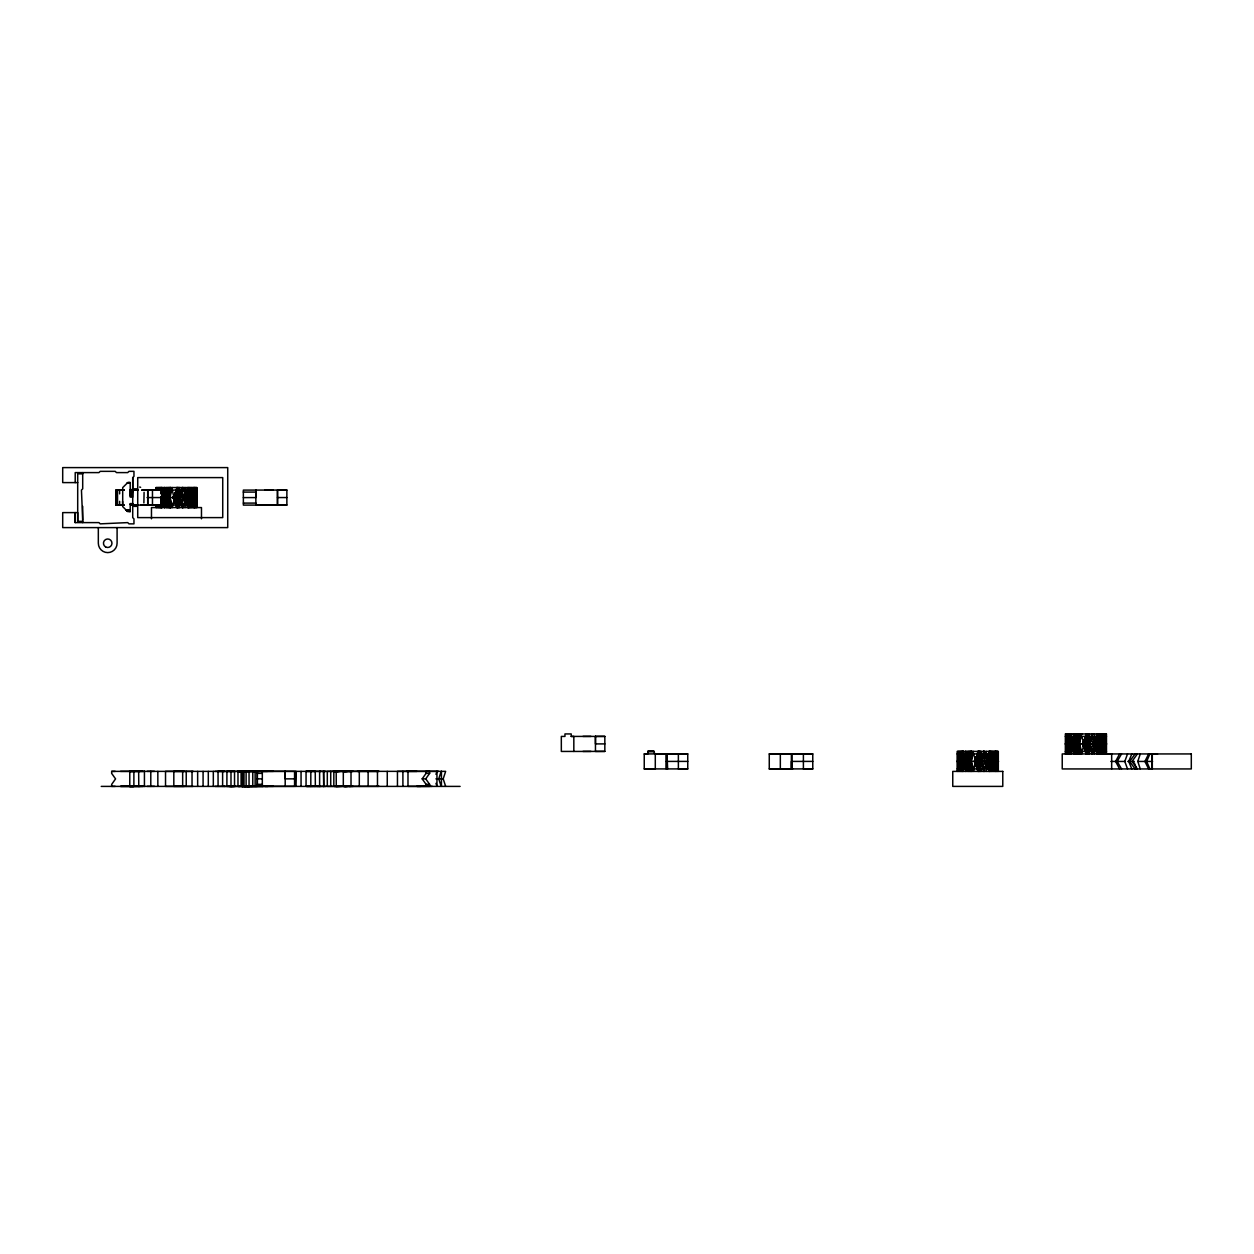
<?xml version="1.0" encoding="UTF-8"?>
<svg xmlns="http://www.w3.org/2000/svg" width="1254" height="1254" viewBox="0 0 1254 1254"><rect width="100%" height="100%" fill="white"/><g stroke="black" fill="none" stroke-linecap="round" stroke-linejoin="round"><path stroke-width="1.5" d="M75.209 522.604L75.209 512.604L75.209 522.604L98.956 522.604L100.21 523.858L127.72 522.604L128.958 523.858L133.959 523.858L133.959 518.858L132.72 517.604L132.72 506.35L137.721 506.35L137.721 517.604L222.726 517.604L222.726 477.602L137.721 477.602L137.721 488.841L132.72 488.841L132.72 477.602L133.959 476.348L133.959 471.347L128.958 471.347L127.72 472.601L116.465 472.601L115.211 471.347L100.21 471.347L98.956 472.601L75.209 472.601L75.209 482.602M82.701 521.351L77.701 521.351L77.701 512.604L62.7 512.604L62.7 527.605L227.726 527.605L227.726 467.601L62.7 467.601L62.7 482.602L77.701 482.602M82.701 520.096L81.447 490.095L82.701 488.841L82.701 472.601M115.196 771.382L111.669 771.382L111.653 773.389L115.556 778.891L111.669 784.393L111.669 786.399L115.211 786.383M130.212 489.593L132.72 489.593L132.72 505.096L147.721 505.096L147.721 490.095L142.094 490.095L147.956 490.063M257.321 771.382L257.321 786.352L257.321 771.351L252.775 771.398L252.775 786.383M438.508 771.351L407.989 771.382L407.989 786.383L429.683 786.352L429.62 784.346L425.733 778.859L422.19 778.859L426.094 784.361L426.094 786.352M666.36 753.905L666.36 768.906L666.36 753.905L655.293 753.92L655.293 768.921M678.367 753.936L687.741 753.905L687.756 768.906L678.383 768.937L678.367 753.905L666.987 753.905L667.645 768.906M792.669 768.906L791.384 768.921L791.384 761.413L812.764 761.397L812.78 768.906L769.266 768.921L769.266 753.92L792.653 753.905M243.354 492.101L243.354 490.095L286.868 490.063L286.868 505.064L243.37 505.111L243.354 492.101L255.863 492.085L255.863 490.095L255.863 505.096L286.868 505.064M185.012 487.555L185.012 507.572M196.032 507.572L196.032 487.555M997.322 771.398L997.322 751.397M1094.444 753.936L1094.444 733.935M1105.464 753.936L1105.464 733.935M195.53 487.555L195.53 507.572M996.836 751.397L996.836 771.398M1104.978 733.935L1104.978 753.936M994.751 767.025L995.049 751.397M1102.893 749.563L1103.238 736.427L1103.802 753.936L1101.184 743.935L1103.504 736.427L1101.012 743.935L1103.206 751.444L1100.808 743.935L1102.36 738.308L1102.282 749.563L1100.808 743.935L1103.238 733.935M192.583 491.944L192.583 503.183M993.889 755.77L993.889 767.025M1102.031 738.308L1102.031 749.563L1100.385 743.935L1102.031 738.308L1101.968 749.563M195.06 487.555L194.636 507.572M196.533 507.572L196.533 487.555M957.711 751.397L957.711 771.398M996.35 751.397L995.942 771.398M997.823 771.398L997.823 751.397M1065.853 733.935L1065.853 753.936M1104.508 733.935L1104.084 753.936M1105.965 753.936L1105.965 733.935M193.79 507.572L194.072 487.555M1103.206 753.936L1103.802 733.935M1152.301 768.937L1152.301 753.936M194.605 487.555L194.182 505.064L193.759 487.555M995.911 751.397L995.488 768.906L995.08 753.905M1104.084 733.935L1103.63 751.444L1101.184 743.935L1103.802 736.427L1103.504 733.935M958.401 751.397L958.401 771.398M995.362 751.397L995.08 768.906L994.751 755.77M197.035 507.572L197.035 487.555L155.904 487.555L155.904 490.063M957.194 771.398L957.194 751.397L998.325 751.397L998.325 771.398M1065.351 753.936L1065.351 733.935L1106.483 733.935L1106.483 753.936M193.79 490.063L193.461 503.183L193.116 491.944L191.564 497.556L193.21 503.183L193.367 491.944L193.79 505.064M1102.799 738.308L1102.799 749.563M959.075 751.397L959.075 771.398M994.061 755.77L994.061 767.025M1067.217 733.935L1067.217 753.936M1101.796 738.308L1101.686 749.563M959.702 751.397L959.702 771.398M1067.859 733.935L1067.859 753.936M195.06 507.572L195.06 490.063M996.35 771.398L996.35 753.905M1104.508 753.936L1104.508 736.427M257.321 784.361L262.321 784.346L262.321 786.383L262.321 771.351L294.565 771.351L294.58 786.352L242.351 786.399L242.304 771.398L248.261 771.398M960.298 751.397L960.298 771.398M1068.439 733.935L1068.439 753.936M195.53 505.064L195.53 490.063M996.836 768.906L996.836 753.905M1104.978 751.444L1104.978 736.427M960.846 751.397L960.846 771.398M1068.988 733.935L1068.988 753.936M196.032 505.064L196.032 490.063M961.332 751.397L961.332 771.398M997.322 768.906L997.322 753.905M1069.49 733.935L1069.49 753.936M1105.464 751.444L1105.464 736.427M961.787 751.397L961.787 771.398M1069.928 733.935L1069.928 753.936M196.533 505.064L196.533 490.063M957.711 768.906L957.711 753.905M962.179 751.397L962.179 771.398M997.823 768.906L997.823 753.905M1065.853 751.444L1065.853 736.427M1070.336 733.935L1070.336 753.936M1105.965 751.444L1105.965 736.427M1111.671 768.937L1111.671 753.936M1151.783 768.937L1151.783 753.936M962.523 751.397L961.724 761.397L962.523 771.398M1070.681 733.935L1069.866 743.935L1070.681 753.936M196.235 501.318L196.235 493.81M958.401 753.905L957.57 761.397L958.401 768.906M997.541 765.159L997.541 757.651M1105.479 749.563L1105.887 745.817M161.092 493.81L161.515 487.555M962.806 771.398L961.959 761.397L962.806 751.397M1070.963 733.935L1070.101 743.935L1070.963 753.936M959.075 753.905L958.181 761.397L959.075 768.906M1067.217 736.427L1066.558 751.444L1065.728 743.935L1066.558 736.427L1067.217 751.444M161.75 507.572L161.75 487.555L161.515 493.81L161.938 490.063L161.296 493.81L161.75 490.063L143.222 490.079M963.041 771.398L961.959 761.397L963.041 751.397M1071.198 733.935L1070.289 743.935L1071.198 753.936M963.229 753.905L962.273 761.397L963.354 771.398L962.351 761.397L963.448 751.397M959.702 753.905L958.746 761.397L959.702 768.906M1067.859 736.427L1066.903 743.935L1067.859 751.444M162.064 490.063L161.562 493.81L162.158 487.555M960.298 753.905L959.294 761.397L960.298 768.906M1068.439 736.427L1067.436 743.935L1068.439 751.444M1071.606 733.935L1070.508 743.935L1071.496 753.936L1070.508 743.935L1071.371 736.427L1070.289 743.935L1071.371 751.444M960.846 753.905L959.812 761.397L960.846 768.906M1068.988 736.427L1067.953 743.935L1068.988 751.444M961.332 753.905L960.282 761.397L961.332 768.906M1069.49 736.427L1068.424 743.935L1069.49 751.444M961.787 753.905L960.705 761.397L961.787 768.906M1069.928 736.427L1068.863 743.935L1069.928 751.444M1071.371 733.935L1070.43 743.935L1071.496 751.444L1065.351 751.444M161.39 493.81L161.938 490.063M962.179 753.905L961.097 761.397L962.179 768.906M962.523 753.905L961.426 761.397L962.523 768.906M962.806 753.905L961.724 761.397L962.806 768.906M963.041 768.906L962.147 761.397L963.041 753.905M1070.336 736.427L1069.239 743.935L1070.336 751.444M1070.681 736.427L1069.584 743.935L1070.681 751.444M1070.963 736.427L1069.866 743.935L1070.963 751.444M1071.198 736.427L1070.101 743.935L1071.198 751.444M1065.351 736.427L1071.606 736.427L1070.508 743.935L1071.496 751.444L1072.625 748.434M193.382 487.555L192.003 497.556L193.382 507.572M994.673 751.397L993.293 761.397L994.673 771.398M1102.83 733.935L1101.451 743.935L1102.83 753.936M143.881 502.948L144.085 492.305M181.83 503.183L185.012 490.063L197.035 490.063M982.728 768.906L986.302 751.397M1091.262 749.563L1094.444 736.427M172.284 507.572L176.563 490.063L173.177 497.556L176.736 507.572M973.574 771.398L975.267 761.397L978.904 753.905L978.904 751.397M1081.716 753.936L1086.011 733.935M164.446 507.572L160.935 497.556L164.305 490.063L162.581 497.556L164.305 505.064L160.935 497.556L164.446 490.063L164.258 487.555M965 764.407L963.433 768.906L962.273 761.397L965.549 753.905L963.887 761.397L965.737 771.398M1073.753 733.935L1072.029 743.935L1073.722 753.936M179.824 487.555L177.645 497.556L179.824 507.572M981.13 751.397L978.935 761.397L981.13 771.398M1089.271 733.935L1087.077 743.935L1089.271 753.936M1103.206 736.427L1101.012 743.935L1103.504 751.444M192.63 487.555L190.357 497.556L192.63 507.572M993.92 751.397L991.648 761.397L993.92 771.398M1102.062 733.935L1099.789 743.935L1102.062 753.936M1101.968 739.437L1100.604 743.935L1102.078 749.563L1102.203 738.308L1100.604 743.935L1102.423 749.939M191.909 487.555L189.605 497.556L191.909 507.572M993.199 751.397L990.895 761.397L993.199 771.398M1101.357 733.935L1099.037 743.935L1101.357 753.936M172.284 487.555L169.948 497.556L170.952 505.064L167.895 497.556L170.857 490.063L167.754 497.556L170.763 507.572M973.574 751.397L971.239 761.397L972.258 768.906L969.044 761.397L972.054 753.905L968.919 761.397L971.913 771.398M1072.531 742.431L1074.004 733.935M1081.716 733.935L1079.396 743.935L1080.399 751.444L1077.296 743.935L1080.305 736.427L1077.061 743.935L1080.07 753.936M191.251 487.555L188.899 497.556L191.251 507.572M992.541 751.397L990.19 761.397L992.541 771.398M1100.698 733.935L1098.347 743.935L1100.698 753.936M190.655 487.555L188.257 497.556L190.655 507.572M991.945 751.397L989.563 761.397L991.945 771.398M1100.087 733.935L1097.705 743.935L1100.087 753.936M163.381 494.562L164.823 487.555M193.288 491.568L191.36 497.556L192.928 503.183L193.038 491.944L191.36 497.556L193.288 503.559M964.201 759.908L966.113 751.397M994.579 755.394L992.666 761.397L994.218 767.025L994.124 755.77L992.666 761.397L994.579 767.401M190.106 487.555L187.692 497.556L190.106 507.572M991.397 751.397L988.983 761.397L991.397 771.398M1099.539 733.935L1097.125 743.935L1099.539 753.936M189.62 487.555L187.175 497.556L189.62 507.572M435.984 774.361L436.956 771.351L436.956 786.352L435.984 783.358M441.173 786.352L438.743 778.859L441.173 771.351M445.64 786.352L443.211 778.859L445.64 771.351L111.669 771.382M990.911 751.397L988.466 761.397L990.911 771.398M1099.053 733.935L1096.623 743.935L1099.053 753.936M189.182 487.555L186.721 497.556L189.182 507.572M990.472 751.397L988.011 761.397L990.472 771.398M1098.629 733.935L1096.168 743.935L1098.629 753.936M1140.262 768.937L1137.801 761.444L1140.262 753.936M164.556 487.555L163.208 494.562L164.823 490.063M182.676 507.572L182.676 505.064L178.805 497.556L180.451 493.057M188.805 487.555L186.329 497.556L188.805 507.572M194.37 487.555L191.893 497.556L194.182 507.572M965.846 751.397L963.997 759.908L966.113 753.905M990.096 751.397L987.619 761.397L990.096 771.398M995.66 751.397L993.184 761.397L995.66 771.398M1098.253 733.935L1095.777 743.935L1098.253 753.936M188.492 487.555L186 497.556L188.492 507.572M989.782 751.397L987.29 761.397L989.782 771.398M1097.673 733.935L1097.94 736.427L1095.432 743.935L1097.94 751.444L1097.673 753.936M188.022 487.555L185.717 497.556L188.241 505.064L185.498 497.556L188.022 490.063L185.31 497.556L187.881 505.064L185.184 497.556L187.708 487.555L185.31 497.556L188.241 507.572M989.531 751.397L987.008 761.397L989.531 771.398M989.328 751.397L986.788 761.397L989.328 771.398M1097.469 733.935L1094.93 743.935L1097.469 753.936M164.556 490.063L162.565 494.562L164.352 490.063M965.549 751.397L963.291 761.397L965.972 771.398M975.784 759.908L977.869 751.397M1097.125 753.936L1094.476 743.935L1097.14 733.935M162.142 507.572L161.217 499.437L162.064 505.064L163.71 500.565M194.37 490.063L191.737 497.556L194.37 507.572M195.06 505.064L194.605 490.063L192.003 497.556L194.636 505.064L194.182 490.063M995.66 753.905L993.027 761.397L995.488 771.398M996.35 768.906L995.911 753.905L993.293 761.397L995.942 768.906L995.488 753.905M1104.508 751.444L1104.053 736.427L1101.451 743.935L1103.802 751.444M965.737 753.905L963.072 761.397L965.737 768.906L962.868 761.397L965.643 753.905L962.226 761.397L965.549 768.906L962.868 761.397L965.737 753.905L963.072 761.397L965.846 768.906M1106.483 751.444L1073.69 751.444L1071.01 743.935L1073.894 736.427L1071.229 743.935L1074.004 753.936M1097.125 751.444L1094.538 743.935L1097.14 736.427M187.881 490.063L185.184 497.556L187.881 507.572M965.972 753.905L963.291 761.397L965.972 768.906L964.498 764.407M989.328 753.905L986.6 761.397L989.171 771.398M1097.469 736.427L1094.758 743.935L1097.313 753.936M188.241 490.063L185.498 497.556L188.022 505.064M989.531 753.905L986.788 761.397L989.531 768.906M194.636 490.063L191.893 497.556L194.37 505.064M995.942 753.905L993.184 761.397L995.942 768.906M1104.084 736.427L1101.325 743.935L1104.084 751.444L1103.63 736.427L1101.325 743.935L1104.084 751.444M1127.534 768.937L1124.775 761.444L1127.534 753.936M188.492 490.063L185.717 497.556L188.492 505.064M989.782 753.905L987.008 761.397L989.782 768.906M1106.483 736.427L1073.69 736.427L1071.01 743.935L1074.129 751.444M1074.004 736.427L1071.229 743.935L1074.004 751.444M1097.94 736.427L1095.15 743.935L1097.673 751.444L1094.93 743.935L1097.673 736.427L1095.15 743.935L1097.94 751.444M188.805 490.063L186 497.556L188.805 505.064M990.096 753.905L987.29 761.397L990.096 768.906M1098.253 736.427L1095.432 743.935L1098.253 751.444M189.182 490.063L186.329 497.556L189.182 505.064M990.472 753.905L987.619 761.397L990.472 768.906M1098.629 736.427L1095.777 743.935L1098.629 751.444M189.62 490.063L186.721 497.556L189.62 505.064M242.351 786.399L249.483 786.383M990.911 753.905L988.011 761.397L990.911 768.906M1099.053 736.427L1096.168 743.935L1099.053 751.444M963.354 768.906L962.351 761.397L965.549 753.905L962.664 761.397L965.643 768.906L962.335 761.397L965.549 753.905L962.664 761.397L965.58 768.906L962.226 761.397L963.229 751.397M1073.722 736.427L1070.822 743.935L1073.722 751.444L1070.367 743.935L1073.706 736.427L1070.822 743.935L1073.8 751.444L1070.367 743.935L1073.706 736.427L1070.65 743.935L1073.69 751.444L1070.493 743.935L1073.753 736.427L1070.65 743.935L1073.722 751.444M190.106 490.063L187.175 497.556L190.106 505.064M991.397 753.905L988.466 761.397L991.397 768.906M1099.539 736.427L1096.623 743.935L1099.539 751.444M166.28 487.555L163.349 497.556L166.28 507.572M967.571 751.397L964.639 761.397L967.571 771.398M1075.728 733.935L1072.781 743.935L1075.728 753.936M166.986 487.555L164.039 497.556L166.986 507.572M167.644 487.555L164.682 497.556L167.644 507.572M190.655 490.063L187.692 497.556L190.655 505.064M968.292 751.397L965.329 761.397L968.292 771.398M968.934 751.397L965.972 761.397L968.934 771.398M991.945 753.905L988.983 761.397L991.945 768.906M1076.434 733.935L1073.487 743.935L1076.434 753.936M1077.076 733.935L1074.114 743.935L1077.076 753.936M1100.087 736.427L1097.125 743.935L1100.087 751.444M168.224 487.555L165.246 497.556L168.224 507.572M168.741 487.555L165.763 497.556L168.741 507.572M969.514 751.397L966.536 761.397L969.514 771.398M970.032 751.397L967.053 761.397L970.032 771.398M1077.672 733.935L1074.694 743.935L1077.672 753.936M1078.189 733.935L1075.211 743.935L1078.189 753.936M169.196 487.555L166.218 497.556L169.196 507.572M169.588 487.555L166.61 497.556L169.588 507.572M169.933 487.555L166.939 497.556L169.933 507.572M170.215 487.555L167.221 497.556L170.215 507.572M191.251 490.063L188.257 497.556L191.251 505.064M970.486 751.397L967.508 761.397L970.486 771.398M970.878 751.397L967.9 761.397L970.878 771.398M971.223 751.397L968.245 761.397L971.223 771.398M992.541 753.905L989.563 761.397L992.541 768.906M1078.644 733.935L1075.65 743.935L1078.644 753.936M1079.036 733.935L1076.057 743.935L1079.036 753.936M1079.365 733.935L1076.387 743.935L1079.365 753.936M1079.882 733.935L1076.669 743.935L1079.882 751.444L1079.647 753.936M1100.698 736.427L1097.705 743.935L1100.698 751.444M170.952 507.572L167.754 497.556L170.763 490.063L167.44 497.556L170.622 505.064L167.754 497.556L170.763 490.063L170.622 487.555M971.913 768.906L968.746 761.397L971.913 751.397M1080.07 751.444L1076.888 743.935L1079.882 736.427L1076.669 743.935L1079.882 751.444M191.909 490.063L188.899 497.556L191.909 505.064M972.258 771.398L969.044 761.397L972.148 753.905L972.054 751.397M993.199 753.905L990.19 761.397L993.199 768.906M1101.357 736.427L1098.347 743.935L1101.357 751.444M167.895 497.556L170.92 490.063L167.895 497.556L170.92 505.064M192.63 490.063L189.605 497.556L192.63 505.064M193.382 490.063L190.357 497.556L193.382 505.064M969.185 761.397L972.211 768.906L969.138 761.397L972.211 753.905L969.044 761.397L972.258 768.906L969.138 761.397L972.211 753.905L971.239 761.397L973.574 768.906M993.92 753.905L990.895 761.397L993.92 768.906M994.673 753.905L991.648 761.397L994.673 768.906M1080.368 753.936L1077.202 743.935L1080.399 733.935M1102.062 736.427L1099.037 743.935L1102.062 751.444M1102.83 736.427L1099.789 743.935L1102.83 751.444M164.258 490.063L162.33 494.562M1077.343 743.935L1080.399 751.444L1077.343 743.935L1080.305 736.427L1077.061 743.935L1080.196 751.444L1077.202 743.935L1080.368 736.427L1079.396 743.935L1081.716 751.444M965.58 753.905L962.492 761.397L965.549 768.906L962.492 761.397L963.448 753.905L965.016 758.404M1131.829 753.936L1128.725 761.444L1131.829 768.937M170.622 490.063L167.44 497.556L170.622 505.064M968.746 761.397L971.913 753.905M1076.888 743.935L1080.07 733.935M182.865 487.555L183.037 490.063L179.745 497.556L183.006 505.064L178.961 497.556L182.676 490.063L182.676 487.555M984.5 771.398L981.051 761.397L984.296 753.905L984.155 751.397M1092.642 753.936L1092.642 751.444L1089.193 743.935L1092.438 733.935M1149.902 753.936L1146.642 761.444L1149.902 768.937M170.215 490.063L166.939 497.556L170.215 505.064M1079.647 736.427L1076.387 743.935L1079.647 751.444M178.961 497.556L182.99 490.063L179.761 497.556L183.037 505.064L179.071 497.556L182.865 490.063L178.805 497.556L182.865 505.064L183.037 507.572M957.194 768.906L984.468 768.906L981.051 761.397L984.327 753.905L957.194 753.905M1089.209 745.44L1092.453 751.444L1089.193 743.935L1092.642 733.935M1092.109 753.936L1092.109 751.444L1088.253 743.935L1092.312 736.427L1088.723 743.935L1092.547 751.444L1089.209 743.935L1092.485 736.427L1088.723 743.935L1092.453 751.444L1092.453 753.936M183.068 490.063L179.761 497.556L183.037 505.064L179.291 497.556L183.006 490.063L179.071 497.556L182.865 505.064M983.967 771.398L983.967 768.906L980.095 761.397L984.155 753.905L980.362 761.397L984.296 768.906L981.051 761.397L984.359 753.905L980.362 761.397L981.741 765.896M1092.626 751.444L1089.162 743.935L1092.642 736.427L1089.162 743.935L1092.642 751.444L1089.193 743.935L1092.516 736.427L1088.895 743.935L1092.547 751.444L1089.209 743.935L1092.516 736.427L1088.895 743.935L1092.61 751.444L1089.209 743.935L1092.547 736.427L1089.021 743.935L1092.61 751.444L1089.209 743.935L1092.595 736.427L1089.021 743.935L1092.642 751.444L1089.209 743.935L1092.595 736.427L1089.115 743.935L1092.642 751.444L1089.193 743.935L1092.626 736.427L1089.115 743.935M169.933 490.063L166.61 497.556L169.933 505.064M971.223 753.905L967.9 761.397L971.223 768.906M1079.365 736.427L1076.057 743.935L1079.365 751.444M141.655 490.079L183.178 490.063L179.761 497.556L183.068 505.064L179.761 497.556L183.147 490.063L183.068 487.555M984.296 751.397L984.5 753.905L980.957 761.397L984.468 768.906L981.051 761.397L984.468 753.905L980.879 761.397L984.453 768.906L981.067 761.397L984.468 753.905L980.753 761.397L984.453 768.906L981.051 761.397L984.406 753.905L980.581 761.397L984.296 768.906L981.067 761.397L984.437 753.905L980.581 761.397L984.406 768.906L981.067 761.397L984.437 753.905L980.753 761.397L984.406 768.906L980.362 761.397L984.296 753.905M169.588 490.063L166.218 497.556L169.588 505.064M970.878 753.905L967.508 761.397L970.878 768.906M973.574 753.905L977.869 768.906L974.468 761.397L977.869 753.905L974.468 761.397L977.963 771.398M1079.036 736.427L1075.65 743.935L1079.036 751.444M1081.716 736.427L1086.011 751.444L1082.625 743.935L1086.011 736.427L1082.61 743.935L1086.183 753.936M141.655 505.08L183.178 505.064L179.291 497.556L183.1 490.063L179.761 497.556L183.194 507.572M977.963 768.906L974.483 761.397L977.901 753.905L974.468 761.397L977.901 768.906L974.468 761.397L977.901 753.905L974.483 761.397L977.901 768.906L974.468 761.397L978.026 753.905L974.562 761.397L978.245 771.398M1086.121 751.444L1082.625 743.935L1086.042 736.427L1082.61 743.935L1086.042 751.444L1082.61 743.935L1086.042 736.427L1082.657 743.935L1086.183 751.444L1082.61 743.935L1086.058 736.427L1082.625 743.935L1086.058 751.444L1082.61 743.935L1086.403 733.935L1086.575 736.427L1082.923 743.935L1086.575 751.444L1086.575 753.936M169.196 490.063L165.763 497.556L169.196 505.064M183.178 490.063L179.761 497.556L183.147 505.064L179.447 497.556L183.1 490.063L179.73 497.556L183.147 505.064L179.447 497.556L183.162 490.063L179.73 497.556L183.162 505.064L179.761 497.556L183.162 490.063L179.667 497.556L183.178 505.064L179.573 497.556L183.194 490.063L179.667 497.556L183.194 505.064M970.486 753.905L967.053 761.397L970.486 768.906M1078.644 736.427L1075.211 743.935L1078.644 751.444M984.468 768.906L981.051 761.397L984.5 753.905L980.879 761.397L984.484 768.906L981.02 761.397L984.5 753.905M168.741 490.063L165.246 497.556L168.741 505.064M970.032 753.905L966.536 761.397L970.032 768.906M1078.189 736.427L1074.694 743.935L1078.189 751.444M978.026 751.397L978.245 753.905L974.656 761.397L978.245 768.906L974.562 761.397L978.026 753.905L974.515 761.397L978.12 768.906L974.483 761.397M168.224 490.063L164.682 497.556L168.224 505.064M969.514 753.905L965.972 761.397L969.514 768.906M1077.672 736.427L1074.114 743.935L1077.672 751.444M167.644 490.063L164.039 497.556L167.644 505.064M176.83 487.555L176.955 490.063L173.365 497.556L176.955 505.064L173.271 497.556L176.563 490.063L173.177 497.556L176.595 505.064L174.494 499.061M968.934 753.905L965.329 761.397L968.934 768.906M1077.076 736.427L1073.487 743.935L1077.076 751.444M1086.262 753.936L1086.403 751.444L1082.719 743.935L1086.403 736.427L1082.798 743.935L1086.262 751.444L1082.625 743.935M1086.262 736.427L1082.657 743.935L1086.403 751.444L1082.798 743.935L1086.575 736.427M166.986 490.063L163.349 497.556L166.986 505.064M177.127 487.555L177.127 490.063L173.491 497.556L177.127 505.064L177.127 507.572M968.292 753.905L964.639 761.397L968.292 768.906M978.418 751.397L978.418 753.905L974.781 761.397L978.418 768.906L978.418 771.398M1076.434 736.427L1072.781 743.935L1076.434 751.444M166.28 490.063L162.581 497.556L166.28 505.064M176.955 490.063L173.271 497.556L176.595 505.064L173.177 497.556L176.595 490.063L173.177 497.556L176.61 505.064L173.177 497.556L176.673 490.063L176.563 487.555M177.347 487.555L177.347 490.063L173.648 497.556L177.347 505.064L177.347 507.572M967.571 753.905L963.887 761.397L967.571 768.906M978.418 768.906L974.656 761.397L978.245 753.905M978.637 751.397L978.637 753.905L974.954 761.397L978.637 768.906L978.637 771.398M1075.728 736.427L1072.029 743.935L1075.728 751.444M1086.779 733.935L1086.779 736.427L1083.095 743.935L1086.779 751.444L1086.779 753.936M1148.648 768.937L1144.918 761.444L1148.648 753.936M177.613 487.555L177.613 490.063L173.867 497.556L177.613 505.064L177.613 507.572M1087.046 733.935L1087.046 736.427L1083.315 743.935L1087.046 751.444L1087.046 753.936M177.127 490.063L173.365 497.556L177.127 505.064M974.656 761.397L978.418 753.905M177.927 487.555L177.927 490.063L174.134 497.556L177.927 505.064L177.927 507.572M979.217 751.397L979.217 753.905L975.424 761.397L979.217 768.906L979.217 771.398M1087.375 733.935L1087.375 736.427L1083.581 743.935L1087.375 751.444L1087.375 753.936M1089.209 742.431L1092.438 736.427L1088.519 743.935L1092.312 751.444L1088.253 743.935L1092.109 736.427L1092.109 733.935M178.303 487.555L178.303 490.063L174.463 497.556L178.303 505.064L178.303 507.572M979.593 751.397L979.593 753.905L975.753 761.397L979.593 768.906L979.593 771.398M1087.751 733.935L1087.751 736.427L1083.911 743.935L1087.751 751.444L1087.751 753.936M177.347 490.063L173.491 497.556L177.347 505.064M978.637 753.905L974.781 761.397L978.637 768.906M983.967 751.397L983.967 753.905L980.095 761.397L984.155 768.906L984.155 771.398M1086.779 736.427L1082.923 743.935L1086.779 751.444M178.742 487.555L178.742 490.063L174.855 497.556L178.742 505.064L178.742 507.572M980.048 751.397L980.048 753.905L976.145 761.397L980.048 768.906L980.048 771.398M1088.19 733.935L1088.19 736.427L1084.287 743.935L1088.19 751.444L1088.19 753.936M182.426 487.555L182.426 490.063L178.476 497.556L182.426 505.064L182.426 507.572M983.716 751.397L983.716 753.905L979.766 761.397L983.716 768.906L983.716 771.398M1091.873 733.935L1091.873 736.427L1087.923 743.935L1091.873 751.444L1091.873 753.936M1092.453 736.427L1088.519 743.935L1092.453 751.444M177.613 490.063L173.648 497.556L177.613 505.064M179.259 487.555L179.259 490.063L175.294 497.556L179.259 505.064L179.259 507.572M978.904 753.905L974.954 761.397L978.904 768.906L978.904 771.398M980.55 751.397L980.55 753.905L976.6 761.397L980.55 768.906L980.55 771.398M1087.046 736.427L1083.095 743.935L1087.046 751.444M1088.691 733.935L1088.691 736.427L1084.741 743.935L1088.691 751.444L1088.691 753.936M1119.571 753.936L1115.605 761.444L1119.571 768.937M182.112 487.555L182.112 490.063L178.099 497.556L182.112 505.064L182.112 507.572M983.402 751.397L983.402 753.905L979.39 761.397L983.402 768.906L983.402 771.398M1091.56 733.935L1091.56 736.427L1087.531 743.935L1091.56 751.444L1091.56 753.936M177.927 490.063L173.867 497.556L177.927 505.064M978.904 768.906L975.157 761.397L979.217 753.905M1087.375 736.427L1083.315 743.935L1087.375 751.444M178.303 490.063L174.134 497.556L178.303 505.064M979.593 753.905L975.424 761.397L979.593 768.906M1087.751 736.427L1083.581 743.935L1087.751 751.444M182.676 490.063L178.476 497.556L182.676 505.064M983.967 753.905L979.766 761.397L983.967 768.906M1092.109 736.427L1087.923 743.935L1092.109 751.444M178.742 490.063L174.463 497.556L178.742 505.064M980.048 753.905L975.753 761.397L980.048 768.906M1088.19 736.427L1083.911 743.935L1088.19 751.444M182.426 490.063L178.099 497.556L182.426 505.064M983.716 753.905L979.39 761.397L983.716 768.906M1091.873 736.427L1087.531 743.935L1091.873 751.444M1121.531 768.937L1117.189 761.444L1121.531 753.936M179.259 490.063L174.855 497.556L179.259 505.064M980.55 753.905L976.145 761.397L980.55 768.906M1088.691 736.427L1084.287 743.935L1088.691 751.444M182.112 490.063L177.645 497.556L182.112 505.064M983.402 753.905L978.935 761.397L983.402 768.906M1091.56 736.427L1087.077 743.935L1091.56 751.444M179.824 490.063L175.294 497.556L179.824 505.064M981.13 753.905L976.6 761.397L981.13 768.906M1089.271 736.427L1084.741 743.935L1089.271 751.444M422.19 778.859L426.078 773.357L426.078 771.351L429.62 771.351L429.62 773.357L425.733 778.859M1137.378 768.937L1131.986 761.444L1137.378 753.936M1127.769 761.444L1129.65 761.444L1135.089 753.936M140.229 786.352L120.509 786.399L133.3 786.399L129.773 786.399L129.773 771.398L133.88 771.398L133.88 786.399L129.397 786.399L139.147 786.352M154.446 786.352L147.126 786.352M139.147 771.351L129.397 771.382L144.696 771.351M154.43 771.351L147.126 771.351M238.432 771.398L239.859 771.398L238.605 771.398M253.386 771.398L254.813 771.398M126.936 483.37L130.212 482.633L130.212 497.101L132.72 497.101M344.348 786.399L345.665 786.399M379.131 771.351L344.207 771.398L346.323 771.351M350.791 771.351L348.847 771.398L353.064 771.351L343.596 771.398M346.323 786.352L344.38 786.399L348.596 786.352M350.806 786.352L348.863 786.399L379.147 786.352M238.573 786.399L239.89 786.399M130.212 482.633L127.689 482.618L130.212 482.602L127.689 482.618L122.704 487.602L122.704 506.6L127.72 511.601L130.212 511.601L130.212 503.591L132.72 503.591M115.838 505.096L124.24 505.111L115.838 505.096L115.838 490.11L124.24 490.11L115.838 490.11L115.838 505.096L121.795 505.096M118.754 490.11L117.531 490.11L117.531 505.096L123.017 505.096M257.305 786.399L243.997 786.383L243.997 771.398L273.356 771.351M344.38 771.398L348.596 771.351M339.082 771.398L333.125 771.398L341.527 771.398M229.059 786.399L235.407 786.399M223.886 786.399L234.529 786.399L234.529 771.398M243.997 786.399L244.812 786.383M333.548 786.383L353.142 786.399M334.818 786.399L335.633 786.383M130.212 511.569L126.936 510.817L130.212 510.676L126.544 510.441L130.212 510.284L126.09 509.986L130.212 509.861L125.98 509.861M235.752 771.398L223.886 771.398M336.056 771.398L339.944 771.398M242.367 786.399L243.997 786.383M340.273 786.383L336.041 786.399M120.227 490.11L118.331 490.11L123.88 490.11M122.641 490.11L119.992 490.11M277.495 490.063L277.495 505.064L277.495 490.063L286.868 490.063M141.388 505.096L161.844 505.064L161.123 499.437L161.75 505.064L161.202 501.318M571.213 736.427L573.83 736.427L573.83 751.428L561.337 751.444L561.322 736.427L564.958 736.427L564.958 733.935L571.213 733.935L571.213 736.427L604.836 736.396L604.836 751.397L573.83 751.444M595.462 736.427L604.836 736.396M769.266 753.92L812.764 753.905L812.764 761.397M231.755 771.398L229.858 771.398L234.169 771.398M342.718 771.398L347.186 771.398M252.132 771.398L246.474 771.398M311.713 771.398L306.054 771.398L306.054 786.383L310.82 786.399L310.82 771.398L319.723 771.398M319.613 786.399L319.613 771.398L320.601 771.398M335.633 771.398L337.53 771.398M132.94 786.383L144.696 786.352M247.367 786.383L273.372 786.352M315.271 786.399L307.732 786.399M229.858 786.399L231.755 786.399M267.933 786.383L265.096 786.383M324.175 786.399L316.619 786.399M310.804 786.399L311.744 786.399M319.707 786.399L320.632 786.399M132.642 490.095L138.05 490.079M132.501 490.095L135.84 490.095M130.839 505.096L138.05 505.08M654.682 768.921L644.242 768.921L644.242 753.92L687.741 753.905M812.764 753.905L792.011 753.905L792.011 768.906L769.266 768.921M140.229 771.351L120.509 771.382M245.549 771.398L241.097 771.398L241.097 786.399L245.549 786.399M242.367 771.398L237.821 771.398L242.727 771.398L242.743 786.399M324.143 771.398L319.676 771.398M224.278 771.398L214.983 771.398M332.89 771.398L327.31 771.398L327.31 786.399L332.89 786.399M407.989 771.382L397.455 771.398L397.455 786.383M406.359 771.398L416.877 771.382M336.197 786.399L341.793 786.399M416.877 786.383L432.175 786.352M306.572 786.383L308.045 786.383M313.5 786.383L312.042 786.383M82.701 473.84L77.701 473.84L77.701 521.351M130.212 489.859L132.72 489.859M264.986 490.063L272.98 490.063M130.212 490.173L138.348 490.095M130.212 490.596L132.72 490.596M130.212 491.145L132.72 491.145M130.212 491.787L132.72 491.787M130.212 492.54L132.72 492.54M130.212 493.355L132.72 493.355M130.212 494.233L132.72 494.233M130.212 495.158L132.72 495.158M130.212 496.114L132.72 496.114M147.063 497.572L197.27 497.556M243.354 497.603L255.863 497.587L255.863 492.085M277.495 497.556L286.868 497.556M243.37 503.105L255.863 503.089L255.863 505.096M130.212 504.03L132.72 504.03M132.72 504.343L130.212 504.531L132.72 504.594M120.227 505.096L118.754 505.111M141.968 505.08L141.138 505.08L147.972 505.08L145.966 505.08M197.035 505.064L185.012 505.064L181.438 490.063M264.986 505.08L272.996 505.08M582.953 736.411L590.947 736.396M604.836 743.904L595.462 743.904L595.462 736.396L595.462 751.444L604.836 751.397M1065.101 743.935L1089.162 743.935M1089.742 743.935L1106.718 743.935M582.953 751.428L590.963 751.412M644.242 753.936L647.816 753.936L647.816 751.412L654.055 751.397L654.682 753.92M998.325 753.905L986.302 753.905L986.302 771.398M1106.326 754.187L1111.953 754.187M1150.043 754.187L1157.536 754.187M666.36 761.413L687.741 761.397M956.959 761.397L998.56 761.397M1110.887 761.444L1116.593 761.444M1117.189 761.444L1124.775 761.444M1131.986 761.444L1134.306 761.444M1137.801 761.444L1144.918 761.444M1146.987 761.444L1152.567 761.444M644.242 768.921L687.756 768.906M812.78 768.906L803.406 768.906L803.391 753.905M998.325 768.906L986.302 768.906L982.728 753.905M233.166 771.398L226.927 771.398L226.88 786.399M193.273 771.398L173.82 771.398L173.82 786.399L193.038 786.399M236.473 771.398L251.066 771.398M251.474 771.367L267.525 771.367M305.945 771.398L315.24 771.398L315.35 786.399M342.248 771.398L348.126 771.398M357.249 771.367L378.52 771.398M257.321 773.357L262.321 773.357M426.078 773.357L429.62 773.357M257.321 778.859L262.321 778.859M294.565 778.859L285.191 778.859L285.191 771.351L285.191 786.399M435.922 778.859L438.743 778.859M440.405 778.859L443.211 778.859M426.094 784.361L429.62 784.346M138.661 786.399L142.784 786.399M214.983 786.399L224.466 786.399M251.49 786.383L263.026 786.383M345.963 786.383L348.142 786.383M417.253 786.352L420.78 786.352M101.245 786.399L460.108 786.399M227.35 786.399L233.369 786.399M242.727 786.383L231.52 786.399M250.361 786.399L244.812 786.399L247.242 786.399M184.338 771.398L165.528 771.398L165.528 786.399L184.338 786.399M224.466 771.398L218.039 771.398L218.086 786.399M323.171 771.398L326.103 771.398M142.784 771.398L138.661 771.398L138.786 786.399M243.229 771.398L237.978 771.398L237.978 786.399L243.229 786.399M246.881 771.398L255.126 771.382L255.142 786.383M314.299 786.399L319.723 786.399M323.187 786.399L326.103 786.399M246.881 786.399L252.132 786.399M338.282 771.398L333.83 771.398L333.83 786.383L338.282 786.399M342.718 786.383L347.186 786.399M120.008 505.111L122.641 505.111L122.563 501.349M341.872 771.398L336.197 771.398L336.276 786.399M139.68 487.038L140.636 487.304M1129.65 761.444L1135.089 768.937M975.157 761.397L979.217 768.906M980.362 761.397L984.155 768.906M176.736 505.064L173.177 497.556L176.736 505.064L173.177 497.556L176.83 490.063L173.177 497.556L176.83 505.064L173.209 497.556L176.673 490.063L173.209 497.556L176.955 507.572M980.957 761.397L984.5 768.906M164.258 505.064L161.688 499.061L164.682 507.572M968.919 761.397L972.054 768.906M1134.306 762.934L1136.704 768.937M161.97 499.061L164.446 505.064M194.636 505.064L191.893 497.556L194.072 490.063L191.564 497.556L194.072 505.064M1097.469 751.444L1094.758 743.935L1097.313 733.935M989.328 768.906L986.6 761.397L989.061 751.397L986.6 761.397L989.171 768.906L986.6 761.397L989.171 753.905L986.334 761.397L988.983 771.398M1097.313 751.444L1094.632 743.935L1097.313 736.427L1094.632 743.935L1097.313 751.444L1094.538 743.935M164.682 505.064L162.503 499.061M989.061 768.906L986.381 761.397L988.998 753.905L986.381 761.397L988.983 768.906M185.028 497.556L187.692 507.572M995.66 768.906L993.027 761.397L995.362 753.905L992.854 761.397L994.5 767.025L994.657 755.77L992.854 761.397L995.362 768.906M1071.606 736.427L1072.64 739.437M966.113 768.906L964.545 764.407L966.113 771.398M162.158 490.063L163.725 494.562M164.823 505.064L162.738 499.061L164.823 507.572M1085.807 736.427L1086.842 739.437M172.284 505.064L169.948 497.556L170.857 487.555M1094.444 751.444L1091.262 738.308M172.284 490.063L173.977 497.556M962.147 761.397L963.229 768.906M161.327 499.437L162.064 505.064M161.092 501.318L161.515 507.572M1105.479 738.308L1105.887 742.054M1066.041 747.682L1066.558 753.936M1103.238 751.444L1102.893 738.308M1066.339 747.682L1066.355 751.444M441.424 771.351L441.424 786.352M402.895 771.382L402.91 786.383M152.471 505.096L152.471 490.063M1066.558 733.935L1066.355 736.427M995.049 768.906L995.08 771.398M971.505 751.397L971.74 753.905L968.511 761.397L971.74 768.906L968.511 761.397L971.505 753.905L968.245 761.397L971.74 771.398M791.384 753.905L791.384 768.906M780.333 753.92L780.333 768.921M387.267 771.398L387.267 786.383M377.47 771.398L377.485 786.383M368.127 771.398L368.127 786.383M359.302 771.398L359.302 786.399M351.01 771.398L351.01 786.399M343.314 771.398L343.314 786.399M330.727 771.398L330.727 786.383M301.054 771.398L301.054 786.383M249.044 771.398L249.044 786.383M246.113 771.398L246.113 786.383M230.987 771.398L230.987 786.399M222.616 771.398L222.616 786.399M213.321 771.398L213.321 786.399M208.305 771.398L208.305 786.399M203.085 771.398L203.085 786.399M201.471 518.811L201.471 507.572L151.468 507.572L151.468 518.811M197.646 771.398L197.662 786.399M192.034 771.398L192.034 786.399M186.235 771.398L186.235 786.399M182.661 771.398L182.661 786.399M170.45 487.555L167.221 497.556L170.45 507.572M161.233 487.555L161.233 490.063M161.233 505.064L161.233 507.572M160.888 487.555L160.888 490.063M160.888 505.064L160.888 507.572M160.496 487.555L160.496 490.063M160.496 505.064L160.496 507.572M160.042 487.555L160.042 490.063M160.042 505.064L160.042 507.572M159.54 487.555L159.54 490.063M159.54 505.064L159.54 507.572M159.007 487.555L159.007 490.063M159.007 505.064L159.007 507.572M158.412 487.555L158.412 490.063M158.412 505.064L158.412 507.572M157.785 487.555L157.785 490.063M157.785 505.064L157.785 507.572M157.832 771.398L157.847 786.399M157.111 487.555L157.111 490.063M157.111 505.064L157.111 507.572M156.405 487.555L156.405 490.063M156.405 505.064L156.405 507.572M155.904 505.064L155.904 507.572M150.793 771.398L150.793 786.399M147.721 490.095L147.721 505.096M144.429 771.398L144.429 786.399M137.721 490.095L137.721 505.096M132.72 477.602L132.72 488.841M119.632 490.095L119.632 493.857M119.632 501.349L119.632 505.096M117.092 527.605L117.092 543.233A9.374 9.374 0 0 1 107.703 552.606A9.374 9.374 0 0 1 98.329 543.233L98.329 527.605M82.701 506.35L82.701 522.604M187.771 490.063L185.184 497.556L187.771 505.064L185.184 497.556L187.708 490.063M130.212 482.759L127.469 482.837L130.212 482.759M654.055 751.428L647.801 751.428L654.055 751.428M295.819 771.398L295.63 786.383L295.819 771.398M1191.3 753.936L1062.232 753.936L1062.232 768.937L1191.3 768.937L1191.3 753.936M1002.777 771.398L952.758 771.398L952.758 786.399L1002.777 786.399L1002.777 771.398M323.736 786.399L323.595 771.398L323.736 786.399M105.587 546.916A4.248 4.248 0 0 0 111.967 543.233A4.248 4.248 0 0 0 105.587 539.549A4.248 4.248 0 0 0 105.587 546.916"/></g></svg>
